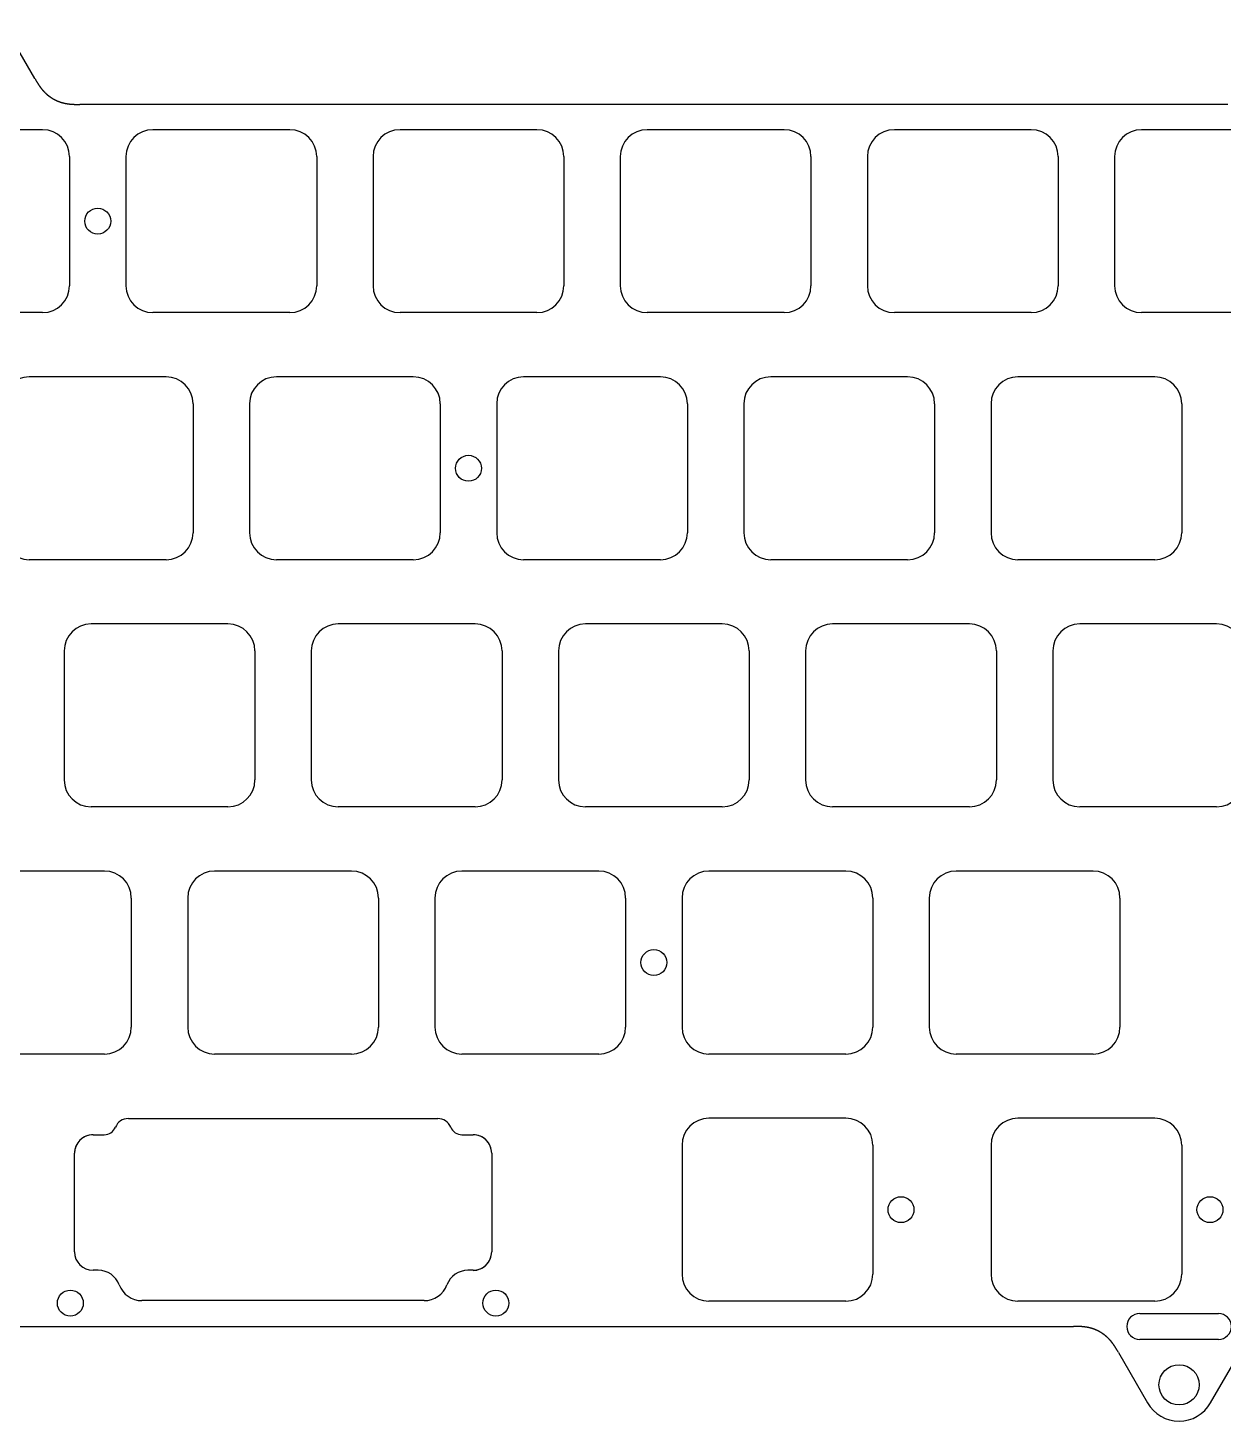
# Model space of a CAD drawing. Header units: millimetres. Extents: x -9 to 276, y -92 to 16.
# Drawn here: x 137.5 to 229.6, y -92.5 to 14.9 of the extents above; entities that cross this region are included whole.
import ezdxf

# ---------------------------------------------------------------- set-up
doc = ezdxf.new("R2010")
doc.units = ezdxf.units.MM
doc.layers.add('Edge.Cuts', color=53, linetype='CONTINUOUS', true_color=0xc8a339)

msp = doc.modelspace()

# ---------------------------------------------------------------- linework, layer by layer
at = {"layer": 'Edge.Cuts', "linetype": 'CONTINUOUS'}
for p, q in [((138.026537, 11), (135.774871, 14.9)), ((138.026537, 11), (138.048643, 10.961725)), ((138.048643, 10.961725), (138.070962, 10.923156)), ((138.070962, 10.923156), (138.082212, 10.903769)), ((138.082212, 10.903769), (138.093527, 10.884317)), ((138.093527, 10.884317), (138.104911, 10.864802)), ((138.104911, 10.864802), (138.116369, 10.845228)), ((138.116369, 10.845228), (138.127904, 10.825597)), ((138.127904, 10.825597), (138.13952, 10.805913)), ((138.13952, 10.805913), (138.151221, 10.786177)), ((138.151221, 10.786177), (138.163012, 10.766393)), ((138.163012, 10.766393), (138.174895, 10.746563)), ((138.174895, 10.746563), (138.186876, 10.726691)), ((138.186876, 10.726691), (138.198958, 10.706778)), ((138.198958, 10.706778), (138.211144, 10.686828)), ((138.211144, 10.686828), (138.223439, 10.666844)), ((138.223439, 10.666844), (138.229629, 10.656839)), ((138.229629, 10.656839), (138.235848, 10.646828)), ((138.235848, 10.646828), (138.242096, 10.636808)), ((138.242096, 10.636808), (138.248373, 10.626782)), ((138.248373, 10.626782), (138.254681, 10.61675)), ((138.254681, 10.61675), (138.261019, 10.606711)), ((138.261019, 10.606711), (138.267389, 10.596666)), ((138.267389, 10.596666), (138.27379, 10.586616)), ((138.27379, 10.586616), (138.280223, 10.576561)), ((138.280223, 10.576561), (138.286689, 10.566501)), ((138.286689, 10.566501), (138.293189, 10.556436)), ((138.293189, 10.556436), (138.299722, 10.546367)), ((138.299722, 10.546367), (138.306289, 10.536295)), ((138.306289, 10.536295), (138.312891, 10.526219)), ((138.312891, 10.526219), (138.319528, 10.51614)), ((138.319528, 10.51614), (138.3262, 10.506058)), ((138.3262, 10.506058), (138.332909, 10.495974)), ((138.332909, 10.495974), (138.339654, 10.485888)), ((138.339654, 10.485888), (138.346437, 10.4758)), ((138.346437, 10.4758), (138.353257, 10.465711)), ((138.353257, 10.465711), (138.360115, 10.45562)), ((138.360115, 10.45562), (138.367012, 10.445529)), ((138.367012, 10.445529), (138.373948, 10.435438)), ((138.373948, 10.435438), (138.380924, 10.425347)), ((138.380924, 10.425347), (138.38794, 10.415256)), ((138.38794, 10.415256), (138.394996, 10.405166)), ((138.394996, 10.405166), (138.402094, 10.395077)), ((138.402094, 10.395077), (138.409233, 10.384989)), ((138.409233, 10.384989), (138.416414, 10.374903)), ((138.416414, 10.374903), (138.423638, 10.36482)), ((138.423638, 10.36482), (138.430905, 10.354738)), ((138.430905, 10.354738), (138.438215, 10.34466)), ((138.438215, 10.34466), (138.44557, 10.334585)), ((138.44557, 10.334585), (138.452969, 10.324513)), ((138.452969, 10.324513), (138.460413, 10.314445)), ((138.460413, 10.314445), (138.467902, 10.304381)), ((138.467902, 10.304381), (138.475438, 10.294322)), ((138.475438, 10.294322), (138.48302, 10.284267)), ((138.48302, 10.284267), (138.49065, 10.274218)), ((138.49065, 10.274218), (138.498327, 10.264175)), ((138.498327, 10.264175), (138.506052, 10.254137)), ((138.506052, 10.254137), (138.513825, 10.244105)), ((138.513825, 10.244105), (138.521648, 10.234081)), ((138.521648, 10.234081), (138.52952, 10.224063)), ((138.52952, 10.224063), (138.537442, 10.214052)), ((138.537442, 10.214052), (138.545414, 10.204049)), ((138.545414, 10.204049), (138.553438, 10.194055)), ((138.553438, 10.194055), (138.561513, 10.184068)), ((138.561513, 10.184068), (138.56964, 10.17409)), ((138.56964, 10.17409), (138.577819, 10.164121)), ((138.577819, 10.164121), (138.586052, 10.154162)), ((138.586052, 10.154162), (138.594338, 10.144212)), ((138.594338, 10.144212), (138.602678, 10.134273)), ((138.602678, 10.134273), (138.611072, 10.124344)), ((138.611072, 10.124344), (138.619522, 10.114425)), ((138.619522, 10.114425), (138.628026, 10.104518)), ((138.628026, 10.104518), (138.636587, 10.094622)), ((138.636587, 10.094622), (138.645205, 10.084738)), ((138.645205, 10.084738), (138.653879, 10.074866)), ((138.653879, 10.074866), (138.662611, 10.065007)), ((138.662611, 10.065007), (138.6714, 10.055161)), ((138.6714, 10.055161), (138.680248, 10.045327)), ((138.680248, 10.045327), (138.689155, 10.035508)), ((138.689155, 10.035508), (138.698122, 10.025702)), ((138.698122, 10.025702), (138.707148, 10.01591)), ((138.707148, 10.01591), (138.716235, 10.006133)), ((138.716235, 10.006133), (138.725383, 9.996371)), ((138.725383, 9.996371), (138.734592, 9.986624)), ((138.734592, 9.986624), (138.743863, 9.976893)), ((138.743863, 9.976893), (138.753196, 9.967178)), ((138.753196, 9.967178), (138.762593, 9.957479)), ((138.762593, 9.957479), (138.772052, 9.947796)), ((138.772052, 9.947796), (138.781576, 9.938131)), ((138.781576, 9.938131), (138.791164, 9.928483)), ((138.791164, 9.928483), (138.800817, 9.918853)), ((138.800817, 9.918853), (138.810535, 9.909241)), ((138.810535, 9.909241), (138.820319, 9.899647)), ((138.820319, 9.899647), (138.830169, 9.890072)), ((138.830169, 9.890072), (138.840087, 9.880516)), ((138.840087, 9.880516), (138.850071, 9.87098)), ((138.850071, 9.87098), (138.860124, 9.861463)), ((138.860124, 9.861463), (138.870245, 9.851966)), ((138.870245, 9.851966), (138.880434, 9.84249)), ((138.880434, 9.84249), (138.890693, 9.833035)), ((138.890693, 9.833035), (138.901022, 9.823601)), ((138.901022, 9.823601), (138.911421, 9.814188)), ((138.911421, 9.814188), (138.921891, 9.804797)), ((138.921891, 9.804797), (138.932433, 9.795429)), ((138.932433, 9.795429), (138.943046, 9.786083)), ((138.943046, 9.786083), (138.953731, 9.77676)), ((138.953731, 9.77676), (138.96449, 9.76746)), ((138.96449, 9.76746), (138.975321, 9.758183)), ((138.975321, 9.758183), (138.986226, 9.748931)), ((138.986226, 9.748931), (138.997206, 9.739703)), ((138.997206, 9.739703), (139.003256, 9.734655)), ((139.003256, 9.734655), (139.009318, 9.729623)), ((139.009318, 9.729623), (139.015391, 9.724608)), ((139.015391, 9.724608), (139.021476, 9.71961)), ((139.021476, 9.71961), (139.027572, 9.714627)), ((139.027572, 9.714627), (139.033679, 9.709662)), ((139.033679, 9.709662), (139.039798, 9.704712)), ((139.039798, 9.704712), (139.045929, 9.69978)), ((139.045929, 9.69978), (139.052071, 9.694863)), ((139.052071, 9.694863), (139.058224, 9.689964)), ((139.058224, 9.689964), (139.064388, 9.68508)), ((139.064388, 9.68508), (139.070564, 9.680214)), ((139.070564, 9.680214), (139.076751, 9.675364)), ((139.076751, 9.675364), (139.082949, 9.67053)), ((139.082949, 9.67053), (139.089159, 9.665713)), ((139.089159, 9.665713), (139.09538, 9.660913)), ((139.09538, 9.660913), (139.101612, 9.656129)), ((139.101612, 9.656129), (139.107855, 9.651362)), ((139.107855, 9.651362), (139.114109, 9.646612)), ((139.114109, 9.646612), (139.120375, 9.641878)), ((139.120375, 9.641878), (139.126651, 9.637161)), ((139.126651, 9.637161), (139.132939, 9.632461)), ((139.132939, 9.632461), (139.139237, 9.627777)), ((139.139237, 9.627777), (139.145547, 9.62311)), ((139.145547, 9.62311), (139.151868, 9.61846)), ((139.151868, 9.61846), (139.158199, 9.613827)), ((139.158199, 9.613827), (139.164542, 9.60921)), ((139.164542, 9.60921), (139.170895, 9.604611)), ((139.170895, 9.604611), (139.17726, 9.600028)), ((139.17726, 9.600028), (139.183635, 9.595461)), ((139.183635, 9.595461), (139.190021, 9.590912)), ((139.190021, 9.590912), (139.196418, 9.586379)), ((139.196418, 9.586379), (139.202826, 9.581864)), ((139.202826, 9.581864), (139.209244, 9.577365)), ((139.209244, 9.577365), (139.215673, 9.572883)), ((139.215673, 9.572883), (139.222113, 9.568418)), ((139.222113, 9.568418), (139.228564, 9.56397)), ((139.228564, 9.56397), (139.235025, 9.559539)), ((139.235025, 9.559539), (139.241497, 9.555124)), ((139.241497, 9.555124), (139.24798, 9.550727)), ((139.24798, 9.550727), (139.254473, 9.546347)), ((139.254473, 9.546347), (139.260977, 9.541983)), ((139.260977, 9.541983), (139.267492, 9.537637)), ((139.267492, 9.537637), (139.274017, 9.533308)), ((139.274017, 9.533308), (139.280552, 9.528995)), ((139.280552, 9.528995), (139.287098, 9.5247)), ((139.287098, 9.5247), (139.293655, 9.520422)), ((139.293655, 9.520422), (139.300222, 9.516161)), ((139.300222, 9.516161), (139.306799, 9.511917)), ((139.306799, 9.511917), (139.313387, 9.50769)), ((139.313387, 9.50769), (139.319985, 9.50348)), ((139.319985, 9.50348), (139.326593, 9.499287)), ((139.326593, 9.499287), (139.333212, 9.495111)), ((139.333212, 9.495111), (139.339841, 9.490953)), ((139.339841, 9.490953), (139.34648, 9.486812)), ((139.34648, 9.486812), (139.35313, 9.482687)), ((139.35313, 9.482687), (139.35979, 9.47858)), ((139.35979, 9.47858), (139.36646, 9.474491)), ((139.36646, 9.474491), (139.37314, 9.470418)), ((139.37314, 9.470418), (139.37983, 9.466363)), ((139.37983, 9.466363), (139.386531, 9.462325)), ((139.386531, 9.462325), (139.393241, 9.458304)), ((139.393241, 9.458304), (139.399962, 9.454301)), ((139.399962, 9.454301), (139.406693, 9.450314)), ((139.406693, 9.450314), (139.413433, 9.446346)), ((139.413433, 9.446346), (139.420184, 9.442394)), ((139.420184, 9.442394), (139.426945, 9.43846)), ((139.426945, 9.43846), (139.433716, 9.434543)), ((139.433716, 9.434543), (139.440496, 9.430643)), ((139.440496, 9.430643), (139.447287, 9.426761)), ((139.447287, 9.426761), (139.454087, 9.422896)), ((139.454087, 9.422896), (139.460898, 9.419049)), ((139.460898, 9.419049), (139.467718, 9.415219)), ((139.467718, 9.415219), (139.474548, 9.411406)), ((139.474548, 9.411406), (139.481387, 9.407611)), ((139.481387, 9.407611), (139.488237, 9.403834)), ((139.488237, 9.403834), (139.495096, 9.400073)), ((139.495096, 9.400073), (139.501965, 9.396331)), ((139.501965, 9.396331), (139.508844, 9.392606)), ((139.508844, 9.392606), (139.515732, 9.388898)), ((139.515732, 9.388898), (139.52263, 9.385208)), ((139.52263, 9.385208), (139.529538, 9.381535)), ((139.529538, 9.381535), (139.536455, 9.37788)), ((139.536455, 9.37788), (139.543382, 9.374242)), ((139.543382, 9.374242), (139.550318, 9.370622)), ((139.550318, 9.370622), (139.557264, 9.36702)), ((139.557264, 9.36702), (139.564219, 9.363435)), ((139.564219, 9.363435), (139.571184, 9.359868)), ((139.571184, 9.359868), (139.578158, 9.356319)), ((139.578158, 9.356319), (139.585142, 9.352787)), ((139.585142, 9.352787), (139.592135, 9.349273)), ((139.592135, 9.349273), (139.599137, 9.345776)), ((139.599137, 9.345776), (139.606149, 9.342297)), ((139.606149, 9.342297), (139.61317, 9.338836)), ((139.61317, 9.338836), (139.620201, 9.335392)), ((139.620201, 9.335392), (139.627241, 9.331967)), ((139.627241, 9.331967), (139.63429, 9.328559)), ((139.63429, 9.328559), (139.641348, 9.325169)), ((139.641348, 9.325169), (139.648415, 9.321796)), ((139.648415, 9.321796), (139.655492, 9.318441)), ((139.655492, 9.318441), (139.662578, 9.315104)), ((139.662578, 9.315104), (139.669673, 9.311785)), ((139.669673, 9.311785), (139.676777, 9.308484)), ((139.676777, 9.308484), (139.68389, 9.305201)), ((139.68389, 9.305201), (139.691012, 9.301935)), ((139.691012, 9.301935), (139.698144, 9.298687)), ((139.698144, 9.298687), (139.705284, 9.295457)), ((139.705284, 9.295457), (139.712433, 9.292245)), ((139.712433, 9.292245), (139.719591, 9.289051)), ((139.719591, 9.289051), (139.726759, 9.285875)), ((139.726759, 9.285875), (139.733935, 9.282717)), ((139.733935, 9.282717), (139.74112, 9.279577)), ((139.74112, 9.279577), (139.748314, 9.276454)), ((139.748314, 9.276454), (139.755516, 9.27335)), ((139.755516, 9.27335), (139.762728, 9.270263)), ((139.762728, 9.270263), (139.769948, 9.267195)), ((139.769948, 9.267195), (139.777177, 9.264145)), ((139.777177, 9.264145), (139.784415, 9.261112)), ((139.784415, 9.261112), (139.791662, 9.258098)), ((139.791662, 9.258098), (139.798917, 9.255101)), ((139.798917, 9.255101), (139.806181, 9.252123)), ((139.806181, 9.252123), (139.813454, 9.249163)), ((139.813454, 9.249163), (139.820735, 9.246221)), ((139.820735, 9.246221), (139.828025, 9.243297)), ((139.828025, 9.243297), (139.835323, 9.240391)), ((139.835323, 9.240391), (139.842631, 9.237503)), ((139.842631, 9.237503), (139.849946, 9.234633)), ((139.849946, 9.234633), (139.85727, 9.231782)), ((139.85727, 9.231782), (139.864603, 9.228948)), ((139.864603, 9.228948), (139.871944, 9.226133)), ((139.871944, 9.226133), (139.879293, 9.223336)), ((139.879293, 9.223336), (139.886651, 9.220557)), ((139.886651, 9.220557), (139.894017, 9.217797)), ((139.894017, 9.217797), (139.901392, 9.215054)), ((139.901392, 9.215054), (139.908775, 9.21233)), ((139.908775, 9.21233), (139.916166, 9.209625)), ((139.916166, 9.209625), (139.923566, 9.206937)), ((139.923566, 9.206937), (139.930974, 9.204268)), ((139.930974, 9.204268), (139.93839, 9.201617)), ((139.93839, 9.201617), (139.945814, 9.198984)), ((139.945814, 9.198984), (139.953247, 9.196369)), ((139.953247, 9.196369), (139.960687, 9.193773)), ((139.960687, 9.193773), (139.968136, 9.191196)), ((139.968136, 9.191196), (139.975593, 9.188636)), ((139.975593, 9.188636), (139.983058, 9.186095)), ((139.983058, 9.186095), (139.990531, 9.183572)), ((139.990531, 9.183572), (139.998013, 9.181068)), ((139.998013, 9.181068), (140.005502, 9.178582)), ((140.005502, 9.178582), (140.012999, 9.176115)), ((140.012999, 9.176115), (140.020504, 9.173666)), ((140.020504, 9.173666), (140.028017, 9.171235)), ((140.028017, 9.171235), (140.035539, 9.168823)), ((140.035539, 9.168823), (140.043068, 9.16643)), ((140.043068, 9.16643), (140.050605, 9.164055)), ((140.050605, 9.164055), (140.05126, 9.163849)), ((140.05126, 9.163849), (140.066331, 9.159166)), ((140.066331, 9.159166), (140.081436, 9.154556)), ((140.081436, 9.154556), (140.096576, 9.150018)), ((140.096576, 9.150018), (140.111753, 9.145553)), ((140.111753, 9.145553), (140.126966, 9.14116)), ((140.126966, 9.14116), (140.142218, 9.136839)), ((140.142218, 9.136839), (140.157509, 9.13259)), ((140.157509, 9.13259), (140.172842, 9.128412)), ((140.172842, 9.128412), (140.188216, 9.124305)), ((140.188216, 9.124305), (140.203635, 9.120269)), ((140.203635, 9.120269), (140.219098, 9.116303)), ((140.219098, 9.116303), (140.234608, 9.112408)), ((140.234608, 9.112408), (140.250166, 9.108583)), ((140.250166, 9.108583), (140.265773, 9.104828)), ((140.265773, 9.104828), (140.281431, 9.101143)), ((140.281431, 9.101143), (140.297143, 9.097527)), ((140.297143, 9.097527), (140.312909, 9.09398)), ((140.312909, 9.09398), (140.328731, 9.090502)), ((140.328731, 9.090502), (140.344612, 9.087093)), ((140.344612, 9.087093), (140.360553, 9.083752)), ((140.360553, 9.083752), (140.376556, 9.08048)), ((140.376556, 9.08048), (140.392624, 9.077276)), ((140.392624, 9.077276), (140.408759, 9.074139)), ((140.408759, 9.074139), (140.424962, 9.071071)), ((140.424962, 9.071071), (140.441237, 9.06807)), ((140.441237, 9.06807), (140.457586, 9.065136)), ((140.457586, 9.065136), (140.474012, 9.06227)), ((140.474012, 9.06227), (140.490517, 9.05947)), ((140.490517, 9.05947), (140.507104, 9.056737)), ((140.507104, 9.056737), (140.523778, 9.054071)), ((140.523778, 9.054071), (140.54054, 9.051471)), ((140.54054, 9.051471), (140.557394, 9.048938)), ((140.557394, 9.048938), (140.574344, 9.04647)), ((140.574344, 9.04647), (140.591394, 9.044069)), ((140.591394, 9.044069), (140.608549, 9.041733)), ((140.608549, 9.041733), (140.625811, 9.039462)), ((140.625811, 9.039462), (140.643186, 9.037257)), ((140.643186, 9.037257), (140.660679, 9.035118)), ((140.660679, 9.035118), (140.678296, 9.033043)), ((140.678296, 9.033043), (140.696041, 9.031033)), ((140.696041, 9.031033), (140.71392, 9.029088)), ((140.71392, 9.029088), (140.731941, 9.027208)), ((140.731941, 9.027208), (140.750111, 9.025391)), ((140.750111, 9.025391), (140.768436, 9.02364)), ((140.768436, 9.02364), (140.786925, 9.021952)), ((140.786925, 9.021952), (140.805586, 9.020328)), ((140.805586, 9.020328), (140.82443, 9.018769)), ((140.82443, 9.018769), (140.843468, 9.017272)), ((140.843468, 9.017272), (140.862709, 9.01584)), ((140.862709, 9.01584), (140.882168, 9.014471)), ((140.882168, 9.014471), (140.901858, 9.013165)), ((140.901858, 9.013165), (140.921795, 9.011922)), ((140.921795, 9.011922), (140.941996, 9.010742)), ((140.941996, 9.010742), (140.962482, 9.009624)), ((140.962482, 9.009624), (140.983272, 9.00857)), ((140.983272, 9.00857), (141.004394, 9.007577)), ((141.004394, 9.007577), (141.025875, 9.006648)), ((141.025875, 9.006648), (141.047749, 9.00578)), ((141.047749, 9.00578), (141.070053, 9.004974)), ((141.070053, 9.004974), (141.092833, 9.00423)), ((141.092833, 9.00423), (141.116143, 9.003547)), ((141.116143, 9.003547), (141.140048, 9.002926)), ((141.140048, 9.002926), (141.164625, 9.002365)), ((141.164625, 9.002365), (141.189976, 9.001866)), ((141.189976, 9.001866), (141.216227, 9.001427)), ((141.216227, 9.001427), (141.243544, 9.001048)), ((141.243544, 9.001048), (141.272153, 9.00073)), ((141.272153, 9.00073), (141.30238, 9.00047)), ((141.30238, 9.00047), (141.334715, 9.000269)), ((141.334715, 9.000269), (141.369972, 9.000126)), ((141.369972, 9.000126), (141.409709, 9.000038)), ((141.409709, 9.000038), (141.457742, 9.000003)), ((141.457742, 9.000003), (141.490638, 9)), ((229.984361, 9), (141.490638, 9)), ((138.625, 7.05), (128.075, 7.05)), ((157.675, 7.05), (147.125, 7.05)), ((176.725, 7.05), (166.175, 7.05)), ((195.775, 7.05), (185.225, 7.05)), ((214.825, 7.05), (204.275, 7.05)), ((233.875, 7.05), (223.325, 7.05)), ((140.7, 4.975), (140.7, -4.975)), ((145.05, 4.975), (145.05, -4.975)), ((159.75, 4.975), (159.75, -4.975)), ((164.1, 4.975), (164.1, -4.975)), ((178.8, 4.975), (178.8, -4.975)), ((183.15, 4.975), (183.15, -4.975)), ((197.85, 4.975), (197.85, -4.975)), ((202.2, 4.975), (202.2, -4.975)), ((216.9, 4.975), (216.9, -4.975)), ((221.25, 4.975), (221.25, -4.975)), ((138.625, -7.05), (128.075, -7.05)), ((157.675, -7.05), (147.125, -7.05)), ((176.725, -7.05), (166.175, -7.05)), ((195.775, -7.05), (185.225, -7.05)), ((214.825, -7.05), (204.275, -7.05)), ((233.875, -7.05), (223.325, -7.05)), ((148.15, -12), (137.6, -12)), ((167.2, -12), (156.65, -12)), ((186.25, -12), (175.7, -12)), ((205.3, -12), (194.75, -12)), ((224.35, -12), (213.8, -12)), ((150.225, -14.075), (150.225, -24.025)), ((154.575, -14.075), (154.575, -24.025)), ((169.275, -14.075), (169.275, -24.025)), ((173.625, -14.075), (173.625, -24.025)), ((188.325, -14.075), (188.325, -24.025)), ((192.675, -14.075), (192.675, -24.025)), ((207.375, -14.075), (207.375, -24.025)), ((211.725, -14.075), (211.725, -24.025)), ((226.425, -14.075), (226.425, -24.025)), ((148.15, -26.1), (137.6, -26.1)), ((167.2, -26.1), (156.65, -26.1)), ((186.25, -26.1), (175.7, -26.1)), ((205.3, -26.1), (194.75, -26.1)), ((224.35, -26.1), (213.8, -26.1)), ((152.9125, -31.05), (142.3625, -31.05)), ((171.9625, -31.05), (161.4125, -31.05)), ((191.0125, -31.05), (180.4625, -31.05)), ((210.0625, -31.05), (199.5125, -31.05)), ((229.1125, -31.05), (218.5625, -31.05)), ((140.2875, -33.125), (140.2875, -43.075)), ((154.9875, -33.125), (154.9875, -43.075)), ((159.3375, -33.125), (159.3375, -43.075)), ((174.0375, -33.125), (174.0375, -43.075)), ((178.3875, -33.125), (178.3875, -43.075)), ((193.0875, -33.125), (193.0875, -43.075)), ((197.4375, -33.125), (197.4375, -43.075)), ((212.1375, -33.125), (212.1375, -43.075)), ((216.4875, -33.125), (216.4875, -43.075)), ((152.9125, -45.15), (142.3625, -45.15)), ((171.9625, -45.15), (161.4125, -45.15)), ((191.0125, -45.15), (180.4625, -45.15)), ((210.0625, -45.15), (199.5125, -45.15)), ((229.1125, -45.15), (218.5625, -45.15)), ((143.3875, -50.1), (132.8375, -50.1)), ((162.4375, -50.1), (151.8875, -50.1)), ((181.4875, -50.1), (170.9375, -50.1)), ((200.5375, -50.1), (189.9875, -50.1)), ((219.5875, -50.1), (209.0375, -50.1)), ((145.4625, -52.175), (145.4625, -62.125)), ((149.8125, -52.175), (149.8125, -62.125)), ((164.5125, -52.175), (164.5125, -62.125)), ((168.8625, -52.175), (168.8625, -62.125)), ((183.5625, -52.175), (183.5625, -62.125)), ((187.9125, -52.175), (187.9125, -62.125)), ((202.6125, -52.175), (202.6125, -62.125)), ((206.9625, -52.175), (206.9625, -62.125)), ((221.6625, -52.175), (221.6625, -62.125)), ((143.3875, -64.2), (132.8375, -64.2)), ((162.4375, -64.2), (151.8875, -64.2)), ((181.4875, -64.2), (170.9375, -64.2)), ((200.5375, -64.2), (189.9875, -64.2)), ((219.5875, -64.2), (209.0375, -64.2)), ((223.187512, -84.2), (229.249987, -84.2)), ((48.621888, -85.2), (218.078111, -85.2)), ((218.111017, -85.200003), (218.078111, -85.2)), ((218.159048, -85.200038), (218.111017, -85.200003)), ((218.198783, -85.200126), (218.159048, -85.200038)), ((218.23404, -85.200269), (218.198783, -85.200126)), ((218.266374, -85.20047), (218.23404, -85.200269)), ((218.2966, -85.20073), (218.266374, -85.20047)), ((218.32521, -85.201049), (218.2966, -85.20073)), ((218.352526, -85.201427), (218.32521, -85.201049)), ((218.378777, -85.201866), (218.352526, -85.201427)), ((218.404127, -85.202365), (218.378777, -85.201866)), ((218.428705, -85.202926), (218.404127, -85.202365)), ((218.452609, -85.203547), (218.428705, -85.202926)), ((218.475919, -85.20423), (218.452609, -85.203547)), ((218.498699, -85.204974), (218.475919, -85.20423)), ((218.521003, -85.20578), (218.498699, -85.204974)), ((218.542877, -85.206648), (218.521003, -85.20578)), ((218.564358, -85.207578), (218.542877, -85.206648)), ((218.585479, -85.20857), (218.564358, -85.207578)), ((218.60627, -85.209625), (218.585479, -85.20857)), ((218.626755, -85.210742), (218.60627, -85.209625)), ((218.646956, -85.211922), (218.626755, -85.210742)), ((218.666893, -85.213165), (218.646956, -85.211922)), ((218.686583, -85.214471), (218.666893, -85.213165)), ((218.706042, -85.21584), (218.686583, -85.214471)), ((218.725284, -85.217273), (218.706042, -85.21584)), ((218.744321, -85.218769), (218.725284, -85.217273)), ((218.763165, -85.220329), (218.744321, -85.218769)), ((218.781827, -85.221952), (218.763165, -85.220329)), ((218.800315, -85.22364), (218.781827, -85.221952)), ((218.81864, -85.225392), (218.800315, -85.22364)), ((218.83681, -85.227208), (218.81864, -85.225392)), ((218.854831, -85.229088), (218.83681, -85.227208)), ((218.87271, -85.231033), (218.854831, -85.229088)), ((218.890455, -85.233043), (218.87271, -85.231033)), ((218.908071, -85.235118), (218.890455, -85.233043)), ((218.925564, -85.237258), (218.908071, -85.235118)), ((218.94294, -85.239463), (218.925564, -85.237258)), ((218.960202, -85.241733), (218.94294, -85.239463)), ((218.977356, -85.244069), (218.960202, -85.241733)), ((218.994406, -85.246471), (218.977356, -85.244069)), ((219.011357, -85.248938), (218.994406, -85.246471)), ((219.028211, -85.251472), (219.011357, -85.248938)), ((219.044973, -85.254072), (219.028211, -85.251472)), ((219.061646, -85.256738), (219.044973, -85.254072)), ((219.078234, -85.259471), (219.061646, -85.256738)), ((219.094739, -85.26227), (219.078234, -85.259471)), ((219.111164, -85.265137), (219.094739, -85.26227)), ((219.127513, -85.268071), (219.111164, -85.265137)), ((219.143788, -85.271072), (219.127513, -85.268071)), ((219.159992, -85.27414), (219.143788, -85.271072)), ((219.176126, -85.277276), (219.159992, -85.27414)), ((219.192194, -85.28048), (219.176126, -85.277276)), ((219.208197, -85.283753), (219.192194, -85.28048)), ((219.224138, -85.287093), (219.208197, -85.283753)), ((219.240019, -85.290503), (219.224138, -85.287093)), ((219.255841, -85.29398), (219.240019, -85.290503)), ((219.271607, -85.297527), (219.255841, -85.29398)), ((219.287319, -85.301143), (219.271607, -85.297527)), ((219.302977, -85.304829), (219.287319, -85.301143)), ((219.318584, -85.308584), (219.302977, -85.304829)), ((219.334142, -85.312409), (219.318584, -85.308584)), ((219.349652, -85.316304), (219.334142, -85.312409)), ((219.365115, -85.32027), (219.349652, -85.316304)), ((219.380534, -85.324306), (219.365115, -85.32027)), ((219.395908, -85.328413), (219.380534, -85.324306)), ((219.411241, -85.332591), (219.395908, -85.328413)), ((219.426532, -85.33684), (219.411241, -85.332591)), ((219.441784, -85.341161), (219.426532, -85.33684)), ((219.456997, -85.345554), (219.441784, -85.341161)), ((219.472174, -85.350019), (219.456997, -85.345554)), ((219.487314, -85.354557), (219.472174, -85.350019)), ((219.502419, -85.359167), (219.487314, -85.354557)), ((219.51749, -85.36385), (219.502419, -85.359167)), ((219.518144, -85.364055), (219.51749, -85.36385)), ((219.525681, -85.36643), (219.518144, -85.364055)), ((219.53321, -85.368824), (219.525681, -85.36643)), ((219.540731, -85.371236), (219.53321, -85.368824)), ((219.548244, -85.373666), (219.540731, -85.371236)), ((219.555749, -85.376115), (219.548244, -85.373666)), ((219.563246, -85.378583), (219.555749, -85.376115)), ((219.570736, -85.381069), (219.563246, -85.378583)), ((219.578217, -85.383573), (219.570736, -85.381069)), ((219.58569, -85.386095), (219.578217, -85.383573)), ((219.593155, -85.388636), (219.58569, -85.386095)), ((219.600612, -85.391196), (219.593155, -85.388636)), ((219.60806, -85.393773), (219.600612, -85.391196)), ((219.615501, -85.396369), (219.60806, -85.393773)), ((219.622933, -85.398984), (219.615501, -85.396369)), ((219.630358, -85.401617), (219.622933, -85.398984)), ((219.637774, -85.404268), (219.630358, -85.401617)), ((219.645182, -85.406937), (219.637774, -85.404268)), ((219.652581, -85.409624), (219.645182, -85.406937)), ((219.659972, -85.41233), (219.652581, -85.409624)), ((219.667355, -85.415054), (219.659972, -85.41233)), ((219.67473, -85.417797), (219.667355, -85.415054)), ((219.682096, -85.420557), (219.67473, -85.417797)), ((219.689454, -85.423336), (219.682096, -85.420557)), ((219.696803, -85.426133), (219.689454, -85.423336)), ((219.704144, -85.428948), (219.696803, -85.426133)), ((219.711477, -85.431781), (219.704144, -85.428948)), ((219.718801, -85.434633), (219.711477, -85.431781)), ((219.726116, -85.437503), (219.718801, -85.434633)), ((219.733423, -85.44039), (219.726116, -85.437503)), ((219.740722, -85.443296), (219.733423, -85.44039)), ((219.748012, -85.44622), (219.740722, -85.443296)), ((219.755293, -85.449162), (219.748012, -85.44622)), ((219.762565, -85.452123), (219.755293, -85.449162)), ((219.769829, -85.455101), (219.762565, -85.452123)), ((219.777085, -85.458097), (219.769829, -85.455101)), ((219.784331, -85.461111), (219.777085, -85.458097)), ((219.791569, -85.464144), (219.784331, -85.461111)), ((219.798798, -85.467194), (219.791569, -85.464144)), ((219.806018, -85.470263), (219.798798, -85.467194)), ((219.81323, -85.473349), (219.806018, -85.470263)), ((219.820433, -85.476453), (219.81323, -85.473349)), ((219.827626, -85.479576), (219.820433, -85.476453)), ((219.834812, -85.482716), (219.827626, -85.479576)), ((219.841988, -85.485874), (219.834812, -85.482716)), ((219.849155, -85.48905), (219.841988, -85.485874)), ((219.856313, -85.492244), (219.849155, -85.48905)), ((219.863462, -85.495456), (219.856313, -85.492244)), ((219.870602, -85.498686), (219.863462, -85.495456)), ((219.877734, -85.501934), (219.870602, -85.498686)), ((219.884856, -85.5052), (219.877734, -85.501934)), ((219.891969, -85.508483), (219.884856, -85.5052)), ((219.899073, -85.511784), (219.891969, -85.508483)), ((219.906168, -85.515103), (219.899073, -85.511784)), ((219.913254, -85.51844), (219.906168, -85.515103)), ((219.920331, -85.521795), (219.913254, -85.51844)), ((219.927398, -85.525167), (219.920331, -85.521795)), ((219.934456, -85.528558), (219.927398, -85.525167)), ((219.941505, -85.531966), (219.934456, -85.528558)), ((219.948545, -85.535391), (219.941505, -85.531966)), ((219.955575, -85.538835), (219.948545, -85.535391)), ((219.962597, -85.542296), (219.955575, -85.538835)), ((219.969608, -85.545775), (219.962597, -85.542296)), ((219.976611, -85.549271), (219.969608, -85.545775)), ((219.983604, -85.552786), (219.976611, -85.549271)), ((219.990588, -85.556317), (219.983604, -85.552786)), ((219.997562, -85.559867), (219.990588, -85.556317)), ((220.004527, -85.563434), (219.997562, -85.559867)), ((220.011482, -85.567019), (220.004527, -85.563434)), ((220.018428, -85.570621), (220.011482, -85.567019)), ((220.025364, -85.574241), (220.018428, -85.570621)), ((220.032291, -85.577879), (220.025364, -85.574241)), ((220.039208, -85.581534), (220.032291, -85.577879)), ((220.046116, -85.585206), (220.039208, -85.581534)), ((220.053014, -85.588897), (220.046116, -85.585206)), ((220.059902, -85.592604), (220.053014, -85.588897)), ((220.066781, -85.596329), (220.059902, -85.592604)), ((220.07365, -85.600072), (220.066781, -85.596329)), ((220.080509, -85.603832), (220.07365, -85.600072)), ((220.087359, -85.60761), (220.080509, -85.603832)), ((220.094198, -85.611405), (220.087359, -85.60761)), ((220.101028, -85.615218), (220.094198, -85.611405)), ((220.107848, -85.619048), (220.101028, -85.615218)), ((220.114659, -85.622895), (220.107848, -85.619048)), ((220.121459, -85.62676), (220.114659, -85.622895)), ((220.12825, -85.630642), (220.121459, -85.62676)), ((220.13503, -85.634542), (220.12825, -85.630642)), ((220.141801, -85.638459), (220.13503, -85.634542)), ((220.148562, -85.642393), (220.141801, -85.638459)), ((220.155313, -85.646344), (220.148562, -85.642393)), ((220.162053, -85.650313), (220.155313, -85.646344)), ((220.168784, -85.654299), (220.162053, -85.650313)), ((220.175505, -85.658303), (220.168784, -85.654299)), ((220.182215, -85.662324), (220.175505, -85.658303)), ((220.188916, -85.666362), (220.182215, -85.662324)), ((220.195606, -85.670417), (220.188916, -85.666362)), ((220.202287, -85.67449), (220.195606, -85.670417)), ((220.208957, -85.678579), (220.202287, -85.67449)), ((220.215616, -85.682686), (220.208957, -85.678579)), ((220.222266, -85.68681), (220.215616, -85.682686)), ((220.228905, -85.690952), (220.222266, -85.68681)), ((220.235534, -85.69511), (220.228905, -85.690952)), ((220.242153, -85.699286), (220.235534, -85.69511)), ((220.248762, -85.703479), (220.242153, -85.699286)), ((220.25536, -85.707688), (220.248762, -85.703479)), ((220.261948, -85.711915), (220.25536, -85.707688)), ((220.268525, -85.71616), (220.261948, -85.711915)), ((220.275092, -85.720421), (220.268525, -85.71616)), ((220.281648, -85.724699), (220.275092, -85.720421)), ((220.288194, -85.728994), (220.281648, -85.724699)), ((220.29473, -85.733307), (220.288194, -85.728994)), ((220.301255, -85.737636), (220.29473, -85.733307)), ((220.307769, -85.741982), (220.301255, -85.737636)), ((220.314273, -85.746346), (220.307769, -85.741982)), ((220.320767, -85.750726), (220.314273, -85.746346)), ((220.327249, -85.755123), (220.320767, -85.750726)), ((220.333722, -85.759538), (220.327249, -85.755123)), ((220.340183, -85.763969), (220.333722, -85.759538)), ((220.346634, -85.768417), (220.340183, -85.763969)), ((220.353074, -85.772882), (220.346634, -85.768417)), ((220.359503, -85.777364), (220.353074, -85.772882)), ((220.365922, -85.781863), (220.359503, -85.777364)), ((220.372329, -85.786379), (220.365922, -85.781863)), ((220.378726, -85.790911), (220.372329, -85.786379)), ((220.385113, -85.795461), (220.378726, -85.790911)), ((220.391488, -85.800027), (220.385113, -85.795461)), ((220.397852, -85.80461), (220.391488, -85.800027)), ((220.404206, -85.80921), (220.397852, -85.80461)), ((220.410548, -85.813826), (220.404206, -85.80921)), ((220.41688, -85.81846), (220.410548, -85.813826)), ((220.423201, -85.82311), (220.41688, -85.81846)), ((220.42951, -85.827777), (220.423201, -85.82311)), ((220.435809, -85.83246), (220.42951, -85.827777)), ((220.442097, -85.837161), (220.435809, -85.83246)), ((220.448373, -85.841878), (220.442097, -85.837161)), ((220.454639, -85.846611), (220.448373, -85.841878)), ((220.460893, -85.851362), (220.454639, -85.846611)), ((220.467136, -85.856129), (220.460893, -85.851362)), ((220.473368, -85.860913), (220.467136, -85.856129)), ((220.479589, -85.865713), (220.473368, -85.860913)), ((220.485799, -85.87053), (220.479589, -85.865713)), ((220.491997, -85.875363), (220.485799, -85.87053)), ((220.498184, -85.880213), (220.491997, -85.875363)), ((220.50436, -85.88508), (220.498184, -85.880213)), ((220.510525, -85.889963), (220.50436, -85.88508)), ((220.516678, -85.894863), (220.510525, -85.889963)), ((220.52282, -85.899779), (220.516678, -85.894863)), ((220.52895, -85.904712), (220.52282, -85.899779)), ((220.535069, -85.909662), (220.52895, -85.904712)), ((220.541177, -85.914627), (220.535069, -85.909662)), ((220.547273, -85.91961), (220.541177, -85.914627)), ((220.553358, -85.924608), (220.547273, -85.91961)), ((220.559431, -85.929623), (220.553358, -85.924608)), ((220.565493, -85.934655), (220.559431, -85.929623)), ((220.571543, -85.939703), (220.565493, -85.934655)), ((220.582523, -85.948931), (220.571543, -85.939703)), ((220.593428, -85.958183), (220.582523, -85.948931)), ((220.60426, -85.96746), (220.593428, -85.958183)), ((220.615018, -85.97676), (220.60426, -85.96746)), ((220.625703, -85.986083), (220.615018, -85.97676)), ((220.636316, -85.995429), (220.625703, -85.986083)), ((220.646858, -86.004797), (220.636316, -85.995429)), ((220.657328, -86.014188), (220.646858, -86.004797)), ((220.667727, -86.023601), (220.657328, -86.014188)), ((220.678056, -86.033035), (220.667727, -86.023601)), ((220.688315, -86.04249), (220.678056, -86.033035)), ((220.698505, -86.051967), (220.688315, -86.04249)), ((220.708625, -86.061463), (220.698505, -86.051967)), ((220.718678, -86.07098), (220.708625, -86.061463)), ((220.728663, -86.080516), (220.718678, -86.07098)), ((220.73858, -86.090072), (220.728663, -86.080516)), ((220.74843, -86.099647), (220.73858, -86.090072)), ((220.758214, -86.109241), (220.74843, -86.099647)), ((220.767933, -86.118853), (220.758214, -86.109241)), ((220.777586, -86.128484), (220.767933, -86.118853)), ((220.787174, -86.138131), (220.777586, -86.128484)), ((220.796697, -86.147797), (220.787174, -86.138131)), ((220.806157, -86.157479), (220.796697, -86.147797)), ((220.815553, -86.167178), (220.806157, -86.157479)), ((220.824887, -86.176893), (220.815553, -86.167178)), ((220.834158, -86.186624), (220.824887, -86.176893)), ((220.843367, -86.196371), (220.834158, -86.186624)), ((220.852514, -86.206133), (220.843367, -86.196371)), ((220.861601, -86.21591), (220.852514, -86.206133)), ((220.870628, -86.225702), (220.861601, -86.21591)), ((220.879594, -86.235508), (220.870628, -86.225702)), ((220.888501, -86.245328), (220.879594, -86.235508)), ((220.897349, -86.255161), (220.888501, -86.245328)), ((220.906139, -86.265007), (220.897349, -86.255161)), ((220.914871, -86.274867), (220.906139, -86.265007)), ((220.923545, -86.284739), (220.914871, -86.274867)), ((220.932162, -86.294623), (220.923545, -86.284739)), ((220.940723, -86.304518), (220.932162, -86.294623)), ((220.949228, -86.314426), (220.940723, -86.304518)), ((220.957677, -86.324344), (220.949228, -86.314426)), ((220.966072, -86.334273), (220.957677, -86.324344)), ((220.974412, -86.344213), (220.966072, -86.334273)), ((220.982698, -86.354163), (220.974412, -86.344213)), ((220.99093, -86.364122), (220.982698, -86.354163)), ((220.99911, -86.374091), (220.99093, -86.364122)), ((221.007237, -86.384069), (220.99911, -86.374091)), ((221.015312, -86.394055), (221.007237, -86.384069)), ((221.023335, -86.40405), (221.015312, -86.394055)), ((221.031308, -86.414053), (221.023335, -86.40405)), ((221.03923, -86.424063), (221.031308, -86.414053)), ((221.047102, -86.434081), (221.03923, -86.424063)), ((221.054924, -86.444106), (221.047102, -86.434081)), ((221.062698, -86.454137), (221.054924, -86.444106)), ((221.070423, -86.464175), (221.062698, -86.454137)), ((221.0781, -86.474219), (221.070423, -86.464175)), ((221.085729, -86.484268), (221.0781, -86.474219)), ((221.093311, -86.494322), (221.085729, -86.484268)), ((221.100847, -86.504381), (221.093311, -86.494322)), ((221.108337, -86.514445), (221.100847, -86.504381)), ((221.115781, -86.524513), (221.108337, -86.514445)), ((221.12318, -86.534585), (221.115781, -86.524513)), ((221.130534, -86.54466), (221.12318, -86.534585)), ((221.137845, -86.554739), (221.130534, -86.54466)), ((221.145112, -86.56482), (221.137845, -86.554739)), ((221.152335, -86.574904), (221.145112, -86.56482)), ((221.159517, -86.58499), (221.152335, -86.574904)), ((221.166656, -86.595077), (221.159517, -86.58499)), ((221.173753, -86.605166), (221.166656, -86.595077)), ((221.180809, -86.615256), (221.173753, -86.605166)), ((221.187825, -86.625347), (221.180809, -86.615256)), ((221.194801, -86.635439), (221.187825, -86.625347)), ((221.201737, -86.64553), (221.194801, -86.635439)), ((221.208634, -86.655621), (221.201737, -86.64553)), ((221.215492, -86.665711), (221.208634, -86.655621)), ((221.222312, -86.6758), (221.215492, -86.665711)), ((221.229095, -86.685888), (221.222312, -86.6758)), ((221.23584, -86.695974), (221.229095, -86.685888)), ((221.242549, -86.706058), (221.23584, -86.695974)), ((221.249222, -86.71614), (221.242549, -86.706058)), ((221.255859, -86.726219), (221.249222, -86.71614)), ((221.26246, -86.736295), (221.255859, -86.726219)), ((221.269028, -86.746368), (221.26246, -86.736295)), ((221.27556, -86.756436), (221.269028, -86.746368)), ((221.28206, -86.766501), (221.27556, -86.756436)), ((221.288526, -86.776561), (221.28206, -86.766501)), ((221.294959, -86.786616), (221.288526, -86.776561)), ((221.301361, -86.796667), (221.294959, -86.786616)), ((221.30773, -86.806711), (221.301361, -86.796667)), ((221.314068, -86.81675), (221.30773, -86.806711)), ((221.320376, -86.826783), (221.314068, -86.81675)), ((221.326654, -86.836809), (221.320376, -86.826783)), ((221.332901, -86.846828), (221.326654, -86.836809)), ((221.33912, -86.85684), (221.332901, -86.846828)), ((221.34531, -86.866844), (221.33912, -86.85684)), ((221.357605, -86.886828), (221.34531, -86.866844)), ((221.369792, -86.906778), (221.357605, -86.886828)), ((221.381873, -86.926691), (221.369792, -86.906778)), ((221.393854, -86.946563), (221.381873, -86.926691)), ((221.405737, -86.966393), (221.393854, -86.946563)), ((221.417528, -86.986177), (221.405737, -86.966393)), ((221.429229, -87.005913), (221.417528, -86.986177)), ((229.249987, -86.2), (223.187512, -86.2)), ((221.440845, -87.025598), (221.429229, -87.005913)), ((221.45238, -87.045228), (221.440845, -87.025598)), ((221.463838, -87.064802), (221.45238, -87.045228)), ((221.475222, -87.084317), (221.463838, -87.064802)), ((221.486537, -87.103769), (221.475222, -87.084317)), ((221.497787, -87.123156), (221.486537, -87.103769)), ((221.520106, -87.161725), (221.497787, -87.123156)), ((221.542212, -87.2), (221.520106, -87.161725)), ((221.542212, -87.2), (223.793879, -91.1)), ((228.643621, -91.1), (230.895287, -87.2))]:
    msp.add_line(p, q, dxfattribs=at)
at = {"layer": 'Edge.Cuts', "linetype": 'Continuous'}
for p, q in [((145.23468, -69.1724), (169.08992, -69.1724)), ((145.234875, -69.172411), (145.234875, -69.1724)), ((145.234875, -69.1724), (169.090075, -69.1724)), ((200.5375, -69.15), (189.987499, -69.15)), ((200.5375, -69.15), (189.987499, -69.15)), ((224.35, -69.15), (213.799999, -69.15)), ((224.35, -69.15), (213.799999, -69.15)), ((142.51186, -70.42456), (143.37747, -70.42456)), ((142.524012, -70.42456), (143.377575, -70.42456)), ((143.377575, -70.424548), (143.377575, -70.42456)), ((170.94713, -70.42456), (171.81274, -70.42456)), ((170.947275, -70.42456), (171.812875, -70.42456)), ((141.08686, -79.45044), (141.08686, -71.84956)), ((141.086985, -79.45044), (141.086985, -71.8497)), ((173.23774, -71.84956), (173.23774, -79.45044)), ((173.237865, -71.84956), (173.237865, -79.4504)), ((187.9125, -71.225), (187.9125, -81.175001)), ((187.9125, -71.225), (187.9125, -81.175001)), ((202.6125, -71.225), (202.6125, -81.175)), ((202.6125, -71.225), (202.6125, -81.175)), ((211.725, -71.225), (211.725, -81.175001)), ((211.725, -71.225), (211.725, -81.175001)), ((226.425, -71.225), (226.425, -81.175)), ((226.425, -71.225), (226.425, -81.175)), ((142.9159, -80.87544), (142.51186, -80.87544)), ((142.916075, -80.87544), (142.511975, -80.87544)), ((171.81274, -80.87544), (171.4087, -80.87544)), ((171.800958, -80.87544), (171.408825, -80.87544)), ((168.0378, -83.21191), (146.2868, -83.21191)), ((168.037925, -83.21191), (146.287075, -83.21191)), ((200.5375, -83.25), (189.9875, -83.25)), ((200.5375, -83.25), (189.9875, -83.25)), ((224.35, -83.25), (213.8, -83.25)), ((224.35, -83.25), (213.8, -83.25))]:
    msp.add_line(p, q, dxfattribs=at)
at = {"layer": 'Edge.Cuts'}
for centre, radius in [((142.875, 0), 1), ((171.45, -19.05), 1), ((185.7375, -57.15), 1), ((204.7875, -76.2), 1), ((228.6, -76.2), 1), ((140.7625, -83.4), 1), ((173.5625, -83.4), 1), ((226.21875, -89.7), 1.55)]:
    msp.add_circle(centre, radius, dxfattribs=at)
for centre, radius, start, end in [((138.625, 4.975), 2.075, 0, 90), ((147.125, 4.975), 2.075, 90, 180), ((157.675, 4.975), 2.075, 0, 90), ((166.175, 4.975), 2.075, 90, 180), ((176.725, 4.975), 2.075, 0, 90), ((185.225, 4.975), 2.075, 90, 180), ((195.775, 4.975), 2.075, 0, 90), ((204.275, 4.975), 2.075, 90, 180), ((214.825, 4.975), 2.075, 0, 90), ((223.325, 4.975), 2.075, 90, 180), ((138.625, -4.975), 2.075, -90, 0), ((147.125, -4.975), 2.075, -180, -90), ((157.675, -4.975), 2.075, -90, 0), ((166.175, -4.975), 2.075, -180, -90), ((176.725, -4.975), 2.075, -90, 0), ((185.225, -4.975), 2.075, -180, -90), ((195.775, -4.975), 2.075, -90, 0), ((204.275, -4.975), 2.075, -180, -90), ((214.825, -4.975), 2.075, -90, 0), ((223.325, -4.975), 2.075, -180, -90), ((137.6, -14.075), 2.075, 90, 180), ((148.15, -14.075), 2.075, 0, 90), ((156.65, -14.075), 2.075, 90, 180), ((167.2, -14.075), 2.075, 0, 90), ((175.7, -14.075), 2.075, 90, 180), ((186.25, -14.075), 2.075, 0, 90), ((194.75, -14.075), 2.075, 90, 180), ((205.3, -14.075), 2.075, 0, 90), ((213.8, -14.075), 2.075, 90, 180), ((224.35, -14.075), 2.075, 0, 90), ((137.6, -24.025), 2.075, -180, -90), ((148.15, -24.025), 2.075, -90, 0), ((156.65, -24.025), 2.075, -180, -90), ((167.2, -24.025), 2.075, -90, 0), ((175.7, -24.025), 2.075, -180, -90), ((186.25, -24.025), 2.075, -90, 0), ((194.75, -24.025), 2.075, -180, -90), ((205.3, -24.025), 2.075, -90, 0), ((213.8, -24.025), 2.075, -180, -90), ((224.35, -24.025), 2.075, -90, 0), ((142.3625, -33.125), 2.075, 90, 180), ((152.9125, -33.125), 2.075, 0, 90), ((161.4125, -33.125), 2.075, 90, 180), ((171.9625, -33.125), 2.075, 0, 90), ((180.4625, -33.125), 2.075, 90, 180), ((191.0125, -33.125), 2.075, 0, 90), ((199.5125, -33.125), 2.075, 90, 180), ((210.0625, -33.125), 2.075, 0, 90), ((218.5625, -33.125), 2.075, 90, 180), ((229.1125, -33.125), 2.075, 0, 90), ((142.3625, -43.075), 2.075, -180, -90), ((152.9125, -43.075), 2.075, -90, 0), ((161.4125, -43.075), 2.075, -180, -90), ((171.9625, -43.075), 2.075, -90, 0), ((180.4625, -43.075), 2.075, -180, -90), ((191.0125, -43.075), 2.075, -90, 0), ((199.5125, -43.075), 2.075, -180, -90), ((210.0625, -43.075), 2.075, -90, 0), ((218.5625, -43.075), 2.075, -180, -90), ((229.1125, -43.075), 2.075, -90, 0), ((143.3875, -52.175), 2.075, 0, 90), ((151.8875, -52.175), 2.075, 90, 180), ((162.4375, -52.175), 2.075, 0, 90), ((170.9375, -52.175), 2.075, 90, 180), ((181.4875, -52.175), 2.075, 0, 90), ((189.9875, -52.175), 2.075, 90, 180), ((200.5375, -52.175), 2.075, 0, 90), ((209.0375, -52.175), 2.075, 90, 180), ((219.5875, -52.175), 2.075, 0, 90), ((143.3875, -62.125), 2.075, -90, 0), ((151.8875, -62.125), 2.075, -180, -90), ((162.4375, -62.125), 2.075, -90, 0), ((170.9375, -62.125), 2.075, -180, -90), ((181.4875, -62.125), 2.075, -90, 0), ((189.9875, -62.125), 2.075, -180, -90), ((200.5375, -62.125), 2.075, -90, 0), ((209.0375, -62.125), 2.075, -180, -90), ((219.5875, -62.125), 2.075, -90, 0), ((145.2347, -70.2474), 1.075006, 90.00106597, 157.97610066), ((145.2348, -70.2474), 1.074983, 89.99600256, 157.97560099), ((169.0899, -70.2474), 1.075, 22.02389934, 89.99893403), ((169.09, -70.2474), 1.075, 22.02339581, 89.99600262), ((189.9875, -71.225), 2.075, 90.00002761, 180), ((189.9875, -71.225), 2.075, 90.00002761, 180), ((200.5375, -71.225), 2.075, 0, 90), ((200.5375, -71.225), 2.075, 0, 90), ((213.8, -71.225), 2.075, 90.00002761, 180), ((213.8, -71.225), 2.075, 90.00002761, 180), ((224.35, -71.225), 2.075, 0, 90), ((224.35, -71.225), 2.075, 0, 90), ((142.51186, -71.84956), 1.425, 90, 180), ((142.5121, -71.8496), 1.425115, 89.52108049, 180.00402043), ((143.37747, -69.49615), 0.928411, 270, 337.97729805), ((143.3776, -69.4962), 0.928388, 269.99845712, 337.98004296), ((170.9471, -69.4961), 0.92846, 202.02625676, 270.00185132), ((170.9473, -69.4961), 0.92846, 202.02454675, 269.99845724), ((171.81274, -71.84956), 1.425, 0, 90), ((171.8129, -71.8495), 1.42494, 359.99758744, 90.00100523), ((142.51186, -79.45044), 1.425, 180, 270), ((142.512, -79.4504), 1.42504, 180.00160826, 269.99899484), ((171.8127, -79.4504), 1.425165, 269.52789202, 0), ((171.8127, -79.4504), 1.42504, 270.00160826, 359.99839174), ((142.91591, -82.60037), 1.72493, 20.54597615, 90.00033216), ((142.9161, -82.6003), 1.72486, 20.54456057, 90.00083044), ((171.4087, -82.6004), 1.724938, 90, 159.45340178), ((171.4088, -82.6004), 1.724915, 89.99916959, 159.45311033), ((189.9875, -81.175), 2.075, 180.00002761, 270), ((189.9875, -81.175), 2.075, 180.00002761, 270), ((200.5375, -81.175), 2.075, 270, 0), ((200.5375, -81.175), 2.075, 270, 0), ((213.8, -81.175), 2.075, 180.00002761, 270), ((213.8, -81.175), 2.075, 180.00002761, 270), ((224.35, -81.175), 2.075, 270, 0), ((224.35, -81.175), 2.075, 270, 0), ((146.28681, -81.33696), 1.87495, 200.54592343, 269.99969441), ((146.287, -81.3369), 1.87501, 200.54694304, 270.00229182), ((168.0378, -81.337), 1.874943, 270, 339.45493501), ((168.0378, -81.3368), 1.87513, 270.00381945, 339.45055299), ((223.187512, -85.2), 1, -270, -90), ((229.249987, -85.2), 1, -90, 90), ((226.21875, -89.7), 2.8, -149.99999866, -30.00000134)]:
    msp.add_arc(centre, radius, start, end, dxfattribs=at)

doc.saveas('drawing.dxf')
